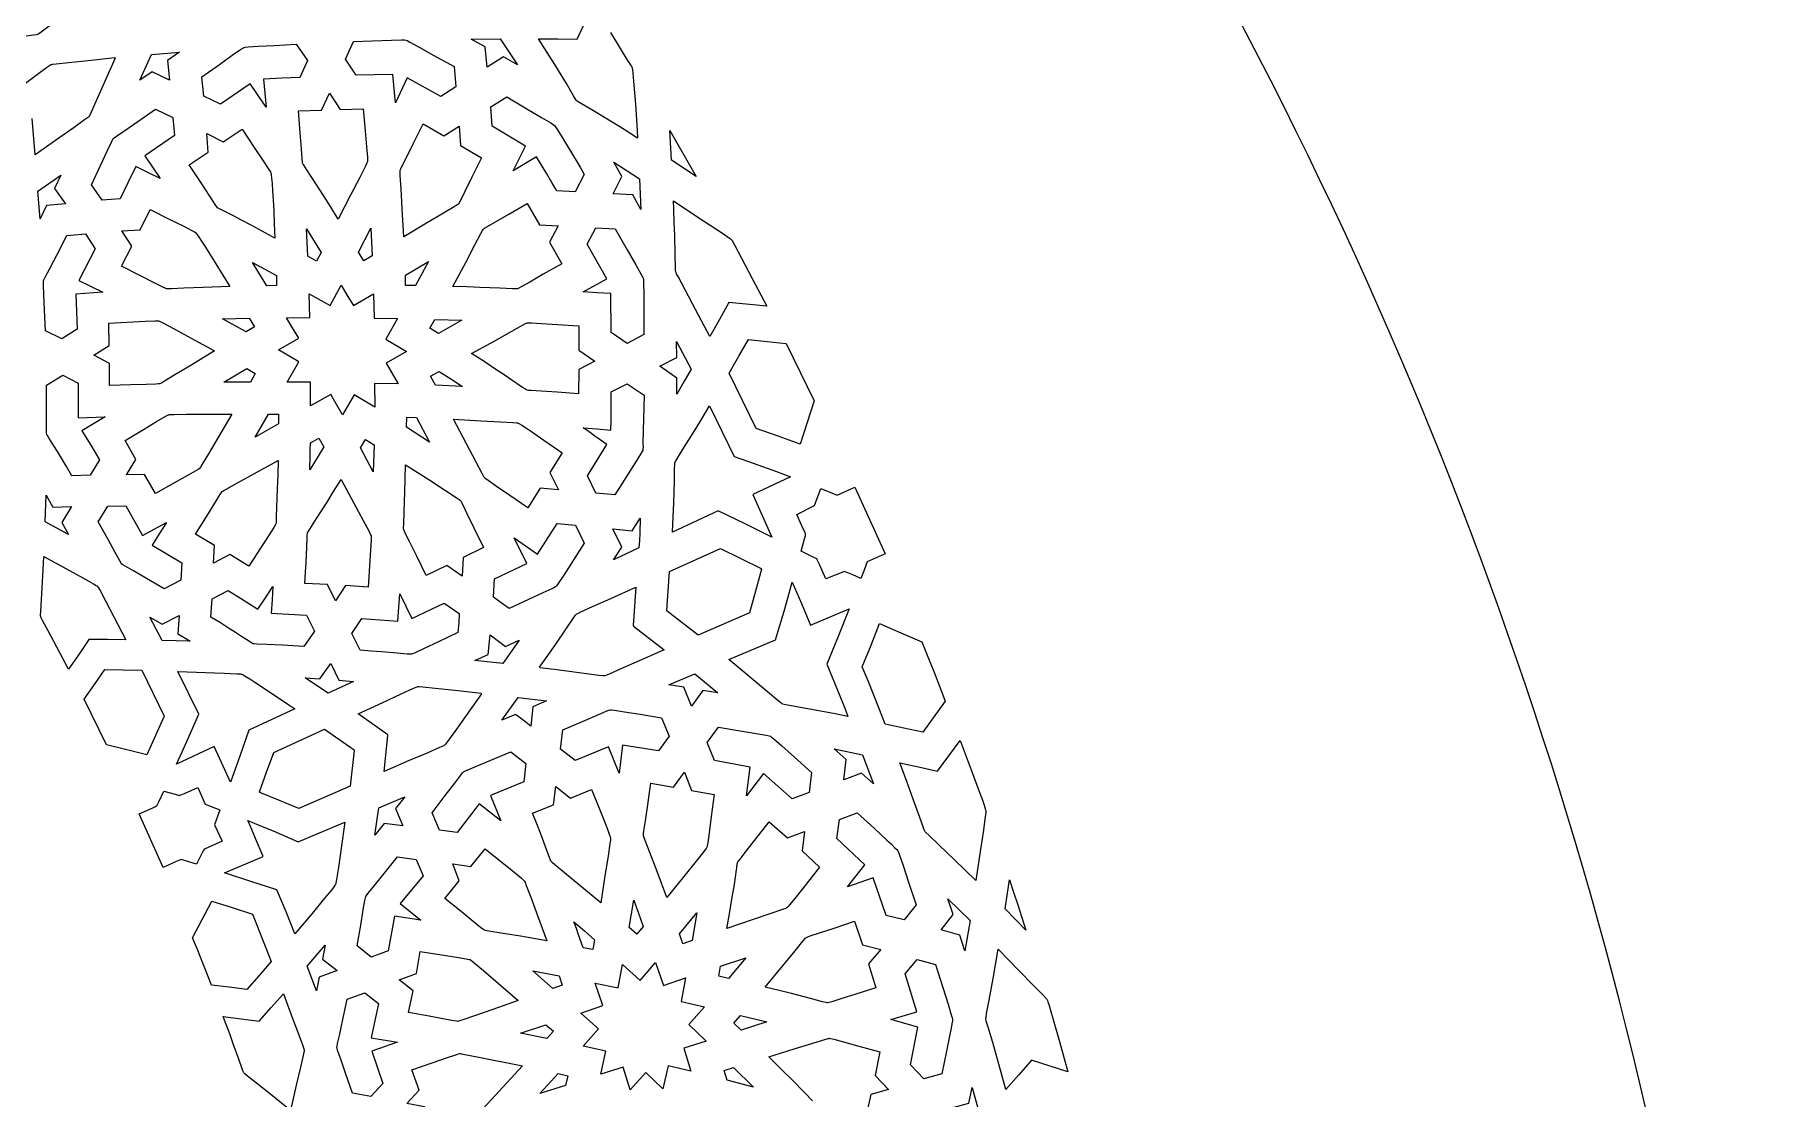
# Model space of a CAD drawing. Extents: x 2600 to 3740, y -1616 to -476.
# Drawn here: x 3520.3 to 3739.8, y -916 to -780.9 of the extents above; entities that cross this region are included whole.
import ezdxf

# ---------------------------------------------------------------- set-up
doc = ezdxf.new("R2010")
doc.units = 0
doc.layers.add('LAYER_1', color=18, linetype='CONTINUOUS')
doc.layers.add('LAYER_2', color=174, linetype='CONTINUOUS')

msp = doc.modelspace()

# ---------------------------------------------------------------- linework, layer by layer
at = {"layer": 'LAYER_1'}
for points in [[(3514.27, -781.69), (3512.85, -779.79), (3513.7, -777.69), (3515.96, -777.37), (3518.23, -777.06), (3518, -775.35), (3517.74, -773.63), (3518.82, -775), (3519.35, -775.69), (3519.88, -776.38), (3523.5, -773.59), (3525.62, -774.51), (3525.94, -776.93), (3523.76, -778.58), (3522.17, -779.8), (3521.16, -780.57), (3520.87, -780.77), (3520.73, -780.86), (3520.56, -780.9), (3520.21, -780.95), (3518.96, -781.1), (3516.98, -781.34)], [(3535.25, -785.59), (3533.72, -786.68), (3535.18, -783.39), (3538.75, -783.09), (3537.22, -784.18), (3537.48, -786.65)], [(3547.71, -787.12), (3543.94, -789.7), (3541.82, -788.68), (3541.57, -786.23), (3543.81, -784.66), (3545.44, -783.5), (3546.48, -782.78), (3546.78, -782.58), (3546.93, -782.5), (3547.1, -782.47), (3547.46, -782.44), (3548.74, -782.36), (3550.78, -782.25), (3553.55, -782.1), (3555.02, -784.18), (3554.04, -786.3), (3551.73, -786.41), (3549.42, -786.54), (3549.59, -788.32), (3549.74, -790.11), (3548.74, -788.6), (3548.23, -787.86)], [(3567.66, -786.37), (3566.18, -789.56), (3565.85, -785.92), (3561.2, -786.04), (3559.85, -784), (3560.87, -781.76), (3565.68, -781.59), (3566.97, -781.55), (3567.33, -781.55), (3567.5, -781.57), (3567.67, -781.64), (3568.01, -781.81), (3569.2, -782.47), (3571.07, -783.52), (3573.63, -784.94), (3573.87, -787.49), (3571.94, -788.72)], [(3579.9, -783.71), (3577.85, -785.02), (3577.59, -782.42), (3575.82, -781.43), (3579.5, -781.4), (3581.68, -784.72)], [(3553.88, -790.55), (3556.8, -790.45), (3557.8, -788.31), (3559.15, -790.37), (3562.09, -790.29), (3562.33, -793.09), (3562.51, -795.14), (3562.62, -796.44), (3562.64, -796.8), (3562.63, -796.98), (3562.61, -797.06), (3562.55, -797.18), (3562.36, -797.59), (3561.65, -799.02), (3560.49, -801.27), (3558.92, -804.34), (3557.92, -802.73), (3557.04, -801.33), (3555.64, -799.15), (3554.75, -797.78), (3554.5, -797.39), (3554.43, -797.27), (3554.39, -797.19), (3554.36, -797.02), (3554.33, -796.66), (3554.23, -795.37), (3554.09, -793.34)], [(3586.69, -800.74), (3586.06, -799.65), (3585.41, -798.57), (3584.09, -796.42), (3581.13, -798.2), (3582.7, -795.03), (3578.47, -792.52), (3578.31, -790.06), (3580.34, -788.79), (3582.88, -790.3), (3584.74, -791.4), (3585.92, -792.1), (3586.24, -792.31), (3586.39, -792.42), (3586.49, -792.55), (3586.68, -792.83), (3587.32, -793.85), (3588.31, -795.48), (3589.64, -797.72), (3589.9, -798.17), (3590.16, -798.63), (3589.02, -800.83)], [(3533.18, -797.64), (3532.19, -799.7), (3531.19, -801.75), (3528.92, -801.91), (3527.56, -799.97), (3528.72, -797.5), (3529.56, -795.7), (3530.09, -794.55), (3530.25, -794.23), (3530.33, -794.09), (3530.46, -793.97), (3530.75, -793.76), (3531.79, -793.04), (3533.44, -791.91), (3535.69, -790.35), (3537.89, -791.4), (3538.11, -793.7), (3534.34, -796.28), (3535.32, -797.71), (3536.29, -799.16), (3534.74, -798.39), (3533.96, -798.01)], [(3539.99, -797.41), (3542.39, -795.8), (3542.22, -793.43), (3544.31, -794.5), (3546.71, -792.89), (3548.25, -795.22), (3549.38, -796.92), (3550.09, -797.99), (3550.29, -798.3), (3550.37, -798.46), (3550.39, -798.53), (3550.41, -798.67), (3550.45, -799.12), (3550.51, -799.8), (3550.57, -800.72), (3550.64, -801.87), (3550.71, -803.25), (3550.79, -804.87), (3550.87, -806.72), (3549.25, -805.83), (3547.83, -805.07), (3546.61, -804.44), (3545.59, -803.91), (3544.16, -803.19), (3543.76, -802.98), (3543.64, -802.92), (3543.58, -802.87), (3543.47, -802.74), (3543.27, -802.44), (3542.58, -801.38), (3541.49, -799.7)], [(3569.7, -792.19), (3572.34, -793.73), (3574.3, -792.5), (3574.46, -794.97), (3577.11, -796.53), (3575.9, -798.99), (3575.01, -800.79), (3574.44, -801.93), (3574.27, -802.24), (3574.18, -802.39), (3574.12, -802.44), (3574.01, -802.52), (3573.63, -802.75), (3572.29, -803.56), (3570.15, -804.82), (3567.24, -806.57), (3567.05, -803.02), (3566.9, -800.42), (3566.8, -798.78), (3566.79, -798.32), (3566.79, -798.18), (3566.8, -798.09), (3566.86, -797.93), (3567.01, -797.61), (3567.58, -796.47), (3568.49, -794.66)], [(3601.25, -796.83), (3601.06, -793.05), (3604.4, -798.91)], [(3521.83, -802.59), (3521.02, -804.26), (3520.76, -800.78), (3523.68, -798.73), (3522.88, -800.42), (3524.25, -802.37)], [(3596.33, -801.25), (3593.83, -801.12), (3594.97, -798.88), (3593.93, -797.06), (3597.2, -799.18), (3597.37, -803.08)], [(3531.37, -810.3), (3532.68, -807.74), (3531.43, -805.82), (3533.73, -805.68), (3535.02, -803.09), (3537.44, -804.3), (3539.21, -805.18), (3540.33, -805.74), (3540.64, -805.91), (3540.78, -806), (3540.83, -806.06), (3540.91, -806.17), (3541.17, -806.53), (3541.54, -807.1), (3542.03, -807.86), (3543.35, -809.98), (3545.14, -812.89), (3541.77, -813), (3539.3, -813.1), (3537.74, -813.17), (3537.3, -813.18), (3537.17, -813.17), (3537.09, -813.17), (3536.93, -813.1), (3536.62, -812.95), (3535.51, -812.39), (3533.77, -811.5)], [(3573.47, -812.87), (3574.35, -811.24), (3575.11, -809.81), (3576.29, -807.57), (3577.04, -806.15), (3577.26, -805.75), (3577.33, -805.63), (3577.38, -805.57), (3577.52, -805.47), (3577.81, -805.29), (3578.89, -804.66), (3580.59, -803.67), (3582.92, -802.31), (3584.48, -805.05), (3586.85, -805.15), (3585.74, -807.26), (3587.31, -810), (3584.97, -811.33), (3583.26, -812.31), (3582.17, -812.93), (3581.87, -813.1), (3581.71, -813.16), (3581.63, -813.17), (3581.49, -813.18), (3581.04, -813.17), (3579.45, -813.1), (3576.92, -812.99), (3575.31, -812.93)], [(3601.5, -801.99), (3604.63, -804.05), (3606.91, -805.57), (3607.74, -806.12), (3608.35, -806.54), (3608.74, -806.83), (3608.86, -806.92), (3608.93, -806.98), (3608.98, -807.06), (3609.06, -807.19), (3609.31, -807.65), (3610.17, -809.28), (3611.52, -811.86), (3613.38, -815.39), (3608.55, -814.92), (3607.35, -817.07), (3606.15, -819.21), (3604.32, -815.78), (3602.98, -813.28), (3602.14, -811.7), (3601.91, -811.25), (3601.85, -811.11), (3601.82, -811.02), (3601.79, -810.81), (3601.78, -810.37), (3601.74, -808.82), (3601.67, -806.36), (3601.62, -804.79), (3601.54, -803)], [(3521.71, -818.5), (3521.6, -815.85), (3521.51, -813.91), (3521.46, -812.69), (3521.45, -812.34), (3521.46, -812.17), (3521.52, -812.01), (3521.68, -811.7), (3522.26, -810.58), (3523.18, -808.81), (3524.42, -806.38), (3526.79, -806.2), (3528.02, -808.08), (3525.94, -812.12), (3528.99, -813.61), (3525.55, -813.84), (3525.73, -818.28), (3523.81, -819.51)], [(3555.04, -809.04), (3554.89, -805.54), (3556.74, -808.55), (3556.15, -809.67)], [(3561.47, -808.52), (3563.06, -805.45), (3563.22, -808.98), (3562.16, -809.63)], [(3593.6, -818.72), (3593.57, -813.78), (3591.8, -813.67), (3590.03, -813.57), (3593.06, -811.89), (3590.56, -807.51), (3591.65, -805.44), (3594.12, -805.57), (3595.63, -808.21), (3596.73, -810.14), (3597.42, -811.37), (3597.61, -811.72), (3597.69, -811.89), (3597.71, -812.08), (3597.72, -812.46), (3597.73, -813.84), (3597.73, -816.01), (3597.75, -818.98), (3595.63, -820.1)], [(3567.47, -812.73), (3567.45, -811.43), (3570.39, -809.69), (3568.73, -812.76)], [(3549.84, -812.78), (3548.02, -809.82), (3551.05, -811.49), (3551.09, -812.76)], [(3560.95, -826.64), (3559.46, -829.2), (3557.97, -826.58), (3555.39, -828.04), (3555.39, -825.05), (3552.42, -825.03), (3553.9, -822.44), (3551.33, -820.93), (3553.89, -819.43), (3553.11, -818.13), (3552.33, -816.85), (3555.32, -816.82), (3555.22, -813.82), (3557.87, -815.31), (3559.27, -812.69), (3560.07, -814), (3560.86, -815.31), (3563.41, -813.81), (3563.46, -816.88), (3566.44, -816.93), (3564.98, -819.55), (3567.6, -821.14), (3565.02, -822.6), (3566.54, -825.26), (3563.54, -825.19), (3563.55, -828.2)], [(3529.87, -825.46), (3529.83, -822.64), (3527.84, -821.61), (3529.8, -820.38), (3529.76, -817.53), (3534.36, -817.3), (3535.59, -817.25), (3535.94, -817.24), (3536.11, -817.25), (3536.18, -817.28), (3536.3, -817.33), (3536.7, -817.53), (3538.07, -818.27), (3540.23, -819.44), (3543.19, -821.05), (3540.29, -822.81), (3538.17, -824.1), (3536.83, -824.92), (3536.44, -825.14), (3536.32, -825.2), (3536.25, -825.23), (3536.08, -825.25), (3535.73, -825.27), (3534.5, -825.31), (3532.54, -825.36)], [(3544.19, -816.99), (3547.61, -816.92), (3548.27, -817.99), (3547.2, -818.64)], [(3570.57, -818.15), (3571.18, -817.05), (3574.64, -817.16), (3571.67, -818.84)], [(3575.84, -821.41), (3578.81, -819.76), (3580.97, -818.54), (3582.34, -817.78), (3582.73, -817.58), (3582.86, -817.52), (3582.93, -817.49), (3583.1, -817.48), (3583.46, -817.49), (3584.73, -817.56), (3589.47, -817.88), (3589.47, -820.97), (3591.51, -822.35), (3589.47, -823.44), (3589.46, -826.5), (3586.72, -826.31), (3584.71, -826.19), (3583.45, -826.11), (3583.09, -826.08), (3582.92, -826.05), (3582.85, -826.02), (3582.73, -825.94), (3582.34, -825.69), (3580.99, -824.76), (3580.01, -824.1), (3578.83, -823.32), (3577.44, -822.42)], [(3601.93, -824.52), (3599.77, -823.02), (3601.92, -821.9), (3601.91, -819.87), (3603.77, -823.38), (3602.85, -824.97), (3601.92, -826.55), (3601.93, -825.53)], [(3612.01, -830.9), (3608.57, -823.87), (3609.81, -821.74), (3611.03, -819.61), (3613.44, -819.86), (3615.84, -820.13), (3619.4, -827.4), (3618.51, -830.16), (3617.6, -832.92), (3614.81, -831.91)], [(3525.06, -836.93), (3524.37, -835.74), (3523.75, -834.71), (3523.22, -833.83), (3522.76, -833.11), (3522.12, -832.11), (3521.95, -831.82), (3521.9, -831.73), (3521.87, -831.68), (3521.86, -831.51), (3521.85, -831.17), (3521.85, -829.96), (3521.86, -828.04), (3521.86, -825.41), (3523.9, -824.14), (3525.85, -825.15), (3525.88, -829.56), (3529.3, -829.42), (3526.34, -831.2), (3527.47, -833.05), (3528.03, -833.98), (3528.58, -834.92), (3527.41, -836.86)], [(3544.36, -825.04), (3547.3, -823.31), (3548.37, -823.93), (3547.75, -825.02)], [(3571.29, -825.42), (3570.65, -824.28), (3571.74, -823.68), (3573.24, -824.62), (3574.72, -825.58)], [(3591.65, -839.12), (3590.57, -836.92), (3593.03, -832.94), (3591.54, -831.88), (3590.8, -831.35), (3590.04, -830.83), (3591.8, -830.98), (3593.56, -831.14), (3593.58, -829.92), (3593.6, -828.71), (3593.61, -826.28), (3595.64, -825.23), (3597.77, -826.69), (3597.75, -828.19), (3597.72, -829.69), (3597.63, -832.7), (3597.63, -832.95), (3597.65, -833.2), (3597.65, -833.33), (3597.64, -833.45), (3597.63, -833.57), (3597.6, -833.7), (3597.52, -833.85), (3597.34, -834.17), (3596.66, -835.27), (3594.08, -839.36)], [(3534.31, -836.77), (3532.02, -836.81), (3533.21, -834.84), (3531.83, -832.43), (3534.15, -831.06), (3535.84, -830.05), (3536.91, -829.41), (3537.21, -829.24), (3537.37, -829.17), (3537.44, -829.15), (3537.58, -829.14), (3538.02, -829.13), (3539.57, -829.11), (3545.39, -829.08), (3542.44, -834.13), (3541.64, -835.47), (3541.4, -835.84), (3541.32, -835.95), (3541.27, -836.01), (3541.13, -836.11), (3540.83, -836.29), (3539.75, -836.9), (3538.03, -837.86), (3535.68, -839.18)], [(3550.07, -829.09), (3551.32, -829.1), (3551.31, -830.34), (3548.34, -832.02)], [(3567.59, -830.75), (3567.62, -829.46), (3568.87, -829.52), (3570.52, -832.64)], [(3607.19, -841.38), (3601.37, -844.1), (3601.48, -842.14), (3601.55, -840.42), (3601.6, -838.94), (3601.63, -837.72), (3601.65, -836.01), (3601.67, -835.53), (3601.68, -835.38), (3601.69, -835.3), (3601.72, -835.22), (3601.79, -835.1), (3602.03, -834.7), (3602.89, -833.3), (3604.25, -831.08), (3605.12, -829.67), (3606.1, -828.04), (3609.24, -834.46), (3611.04, -835.1), (3612.83, -835.75), (3614.61, -836.4), (3616.4, -837.07), (3611.58, -839.32), (3614.02, -844.71), (3610.61, -843.04)], [(3573.58, -829.75), (3577.02, -829.93), (3579.53, -830.06), (3581.11, -830.16), (3581.56, -830.2), (3581.7, -830.21), (3581.77, -830.23), (3581.93, -830.31), (3582.25, -830.5), (3582.72, -830.81), (3583.34, -831.22), (3585.06, -832.39), (3587.38, -834.01), (3585.82, -836.52), (3586.91, -838.73), (3584.57, -838.52), (3583, -841), (3580.72, -839.42), (3579.04, -838.27), (3577.97, -837.54), (3577.68, -837.33), (3577.54, -837.22), (3577.49, -837.16), (3577.42, -837.04), (3577.19, -836.63), (3576.43, -835.18), (3575.23, -832.88)], [(3555.37, -832.73), (3556.46, -832.13), (3557.08, -833.23), (3555.29, -836.16), (3555.34, -834.45), (3555.36, -833.59)], [(3561.75, -833.38), (3562.4, -832.3), (3563.47, -832.98), (3563.37, -836.44)], [(3545.12, -846.95), (3543.07, -848.03), (3543.19, -845.78), (3540.79, -844.33), (3542.21, -842.07), (3543.24, -840.4), (3543.89, -839.35), (3544.08, -839.05), (3544.18, -838.92), (3544.24, -838.87), (3544.36, -838.8), (3544.74, -838.58), (3546.12, -837.82), (3548.29, -836.63), (3551.27, -835), (3551.23, -836.79), (3551.17, -838.58), (3551.02, -842.16), (3551.03, -842.38), (3551.03, -842.61), (3551.03, -842.83), (3551.01, -842.94), (3550.99, -843.05), (3550.91, -843.2), (3550.73, -843.5), (3550.06, -844.54), (3547.54, -848.42)], [(3572.7, -848.34), (3570.1, -849.61), (3568.89, -847.16), (3568, -845.36), (3567.44, -844.23), (3567.29, -843.9), (3567.23, -843.74), (3567.22, -843.66), (3567.22, -843.53), (3567.23, -843.08), (3567.28, -841.49), (3567.37, -838.98), (3567.43, -837.37), (3567.48, -835.54), (3570.41, -837.42), (3572.55, -838.8), (3573.9, -839.67), (3574.28, -839.93), (3574.39, -840.02), (3574.45, -840.07), (3574.54, -840.22), (3574.71, -840.54), (3575.27, -841.7), (3576.16, -843.54), (3577.38, -846.05), (3574.78, -847.32), (3574.65, -849.68)], [(3559.84, -850.88), (3558.56, -852.81), (3557.55, -850.75), (3554.68, -850.6), (3554.77, -849.18), (3554.84, -847.94), (3554.91, -846), (3554.95, -844.77), (3554.97, -844.42), (3554.99, -844.26), (3555.02, -844.18), (3555.08, -844.07), (3555.31, -843.69), (3556.16, -842.37), (3557.49, -840.27), (3558.33, -838.93), (3559.29, -837.4), (3560.9, -840.41), (3562.08, -842.62), (3562.83, -844.01), (3563.03, -844.41), (3563.08, -844.54), (3563.11, -844.61), (3563.12, -844.78), (3563.11, -845.13), (3563.03, -846.38), (3562.72, -851.06)], [(3521.67, -842.78), (3521.79, -839.39), (3522.66, -840.91), (3525.04, -840.84), (3523.78, -842.87), (3524.64, -844.39)], [(3623.25, -849.1), (3620.87, -850.03), (3620.05, -848.19), (3619.83, -847.7), (3619.77, -847.57), (3619.73, -847.5), (3619.57, -847.41), (3619.19, -847.22), (3617.74, -846.5), (3618.16, -844.95), (3618.27, -844.54), (3618.3, -844.42), (3618.31, -844.36), (3618.29, -844.29), (3618.23, -844.15), (3618.01, -843.66), (3617.65, -842.89), (3617.17, -841.83), (3619.45, -840.69), (3620.22, -838.56), (3622.32, -839.39), (3624.57, -838.36), (3628.41, -846.86), (3626.14, -847.84), (3625.74, -848.91), (3625.33, -849.96), (3624.29, -849.53)], [(3528.4, -842.79), (3529.65, -840.79), (3531.91, -840.75), (3534.06, -844.52), (3537.08, -842.85), (3536.17, -844.29), (3535.26, -845.73), (3539.03, -847.98), (3538.91, -850.18), (3536.79, -851.31), (3534.54, -849.98), (3532.88, -849.02), (3531.84, -848.41), (3531.55, -848.24), (3531.42, -848.14), (3531.33, -848.01), (3531.16, -847.72), (3530.58, -846.68), (3529.67, -845.03)], [(3594.95, -845.99), (3593.81, -843.65), (3596.28, -843.92), (3597.3, -842.32), (3597.23, -844.2), (3597.18, -845.14), (3597.12, -846.09), (3593.89, -847.6)], [(3578.63, -852.37), (3578.76, -850.04), (3582.88, -848.07), (3581.29, -844.82), (3584.23, -846.88), (3586.73, -843), (3589.05, -843.22), (3590.17, -845.51), (3587.57, -849.54), (3586.86, -850.61), (3586.65, -850.9), (3586.54, -851.04), (3586.39, -851.12), (3586.07, -851.28), (3584.93, -851.81), (3583.11, -852.65), (3580.63, -853.8), (3579.63, -853.08)], [(3600.71, -854.13), (3600.72, -854.08), (3600.68, -854.05), (3601.01, -849.11), (3607.47, -846.16), (3610.07, -847.43), (3612.67, -848.71), (3612.66, -848.77), (3612.71, -848.79), (3611.94, -851.57), (3611.16, -854.34), (3604.65, -857.17)], [(3527.24, -857.73), (3525.95, -859.62), (3524.66, -861.5), (3523.15, -858.69), (3522.05, -856.63), (3521.35, -855.33), (3521.17, -854.96), (3521.12, -854.84), (3521.09, -854.78), (3521.09, -854.7), (3521.09, -854.58), (3521.11, -854.16), (3521.2, -852.69), (3521.34, -850.37), (3521.42, -848.89), (3521.5, -847.2), (3524.38, -848.76), (3526.48, -849.9), (3527.24, -850.32), (3527.8, -850.64), (3528.17, -850.86), (3528.28, -850.93), (3528.33, -850.98), (3528.38, -851.04), (3528.45, -851.15), (3528.65, -851.51), (3529.34, -852.83), (3530.43, -854.92), (3531.93, -857.77), (3529.59, -857.75)], [(3542.74, -854.88), (3542.88, -852.57), (3544.91, -851.52), (3546.82, -852.68), (3547.77, -853.27), (3548.71, -853.87), (3549.67, -852.45), (3550.61, -851.01), (3550.56, -851.86), (3550.51, -852.71), (3550.38, -854.4), (3554.9, -854.64), (3555.89, -856.65), (3554.54, -858.62), (3551.83, -858.47), (3549.85, -858.38), (3548.59, -858.32), (3548.24, -858.29), (3548.07, -858.27), (3547.92, -858.19), (3547.63, -858), (3546.61, -857.33), (3545.88, -856.84), (3544.99, -856.27), (3543.95, -855.62)], [(3584.54, -861.33), (3584.58, -861.26), (3584.5, -861.25), (3585.55, -859.75), (3586.46, -858.44), (3587.87, -856.36), (3588.76, -855.05), (3589.02, -854.69), (3589.1, -854.58), (3589.16, -854.52), (3589.22, -854.48), (3589.35, -854.41), (3589.76, -854.21), (3591.23, -853.54), (3593.56, -852.5), (3596.75, -851.06), (3596.4, -855.96), (3596.44, -855.99), (3596.43, -856.04), (3600.35, -859.04), (3597.15, -860.44), (3594.81, -861.47), (3593.33, -862.12), (3592.91, -862.29), (3592.78, -862.34), (3592.7, -862.36), (3592.62, -862.36), (3592.48, -862.35), (3592.03, -862.3), (3590.46, -862.09), (3587.96, -861.76), (3586.36, -861.55)], [(3608.54, -860.29), (3614.46, -857.78), (3615.02, -855.96), (3615.56, -854.13), (3616.09, -852.29), (3616.61, -850.46), (3617.21, -851.81), (3617.79, -853.17), (3618.93, -855.89), (3623.82, -853.82), (3622.42, -857.35), (3620.99, -860.88), (3621.68, -862.53), (3622.37, -864.18), (3623.04, -865.83), (3623.37, -866.66), (3623.69, -867.5), (3621.83, -867.13), (3620.2, -866.82), (3617.64, -866.35), (3616.01, -866.07), (3615.56, -865.98), (3615.42, -865.94), (3615.34, -865.92), (3615.27, -865.87), (3615.15, -865.79), (3614.78, -865.49), (3613.46, -864.39), (3611.39, -862.65), (3610.06, -861.54)], [(3561.69, -859.09), (3560.65, -856.95), (3561.93, -855.07), (3566.5, -855.4), (3566.73, -851.94), (3568.26, -855.07), (3572.38, -853.1), (3574.3, -854.42), (3574.22, -855.63), (3574.12, -856.84), (3571.65, -858.01), (3569.84, -858.87), (3568.69, -859.41), (3568.37, -859.55), (3568.21, -859.61), (3568.03, -859.61), (3567.68, -859.59), (3566.42, -859.48), (3564.42, -859.3), (3563.15, -859.2)], [(3536.56, -857.85), (3534.99, -854.88), (3536.54, -855.8), (3538.69, -854.68), (3538.55, -857), (3539.32, -857.46), (3540.09, -857.94), (3538.32, -857.89)], [(3628.4, -868.47), (3627.7, -866.64), (3626.98, -864.82), (3626.26, -863), (3625.51, -861.19), (3626.62, -858.45), (3627.71, -855.71), (3630.39, -856.87), (3633.06, -858.04), (3633.83, -859.92), (3634.58, -861.79), (3635.32, -863.68), (3636.04, -865.57), (3633.2, -869.5), (3630.8, -868.98)], [(3576.28, -860.4), (3577.98, -859.62), (3578.2, -857.15), (3580.19, -858.61), (3581.9, -857.83), (3579.84, -860.79)], [(3529.48, -871.11), (3526.63, -865.3), (3527.95, -863.43), (3529.26, -861.55), (3531.6, -861.59), (3533.94, -861.64), (3536.8, -867.48), (3535.71, -869.94), (3534.61, -872.4), (3532.05, -871.75)], [(3543.17, -871.32), (3538.35, -873.57), (3539.08, -871.99), (3539.79, -870.4), (3541.19, -867.21), (3538.53, -861.79), (3544.43, -862), (3546.01, -862.08), (3546.45, -862.11), (3546.58, -862.12), (3546.66, -862.14), (3546.83, -862.22), (3547.17, -862.42), (3547.67, -862.74), (3548.33, -863.16), (3550.16, -864.37), (3552.65, -866.04), (3553.38, -866.54), (3547.56, -869.27), (3546.4, -872.57), (3545.22, -875.87)], [(3554.71, -862.6), (3556.58, -862.73), (3557.96, -860.76), (3559.01, -862.9), (3560.86, -863.05), (3557.62, -864.56), (3556.17, -863.57)], [(3602.82, -863.8), (3600.94, -863.5), (3604.23, -862.11), (3607.15, -864.5), (3605.26, -864.19), (3603.82, -866.2)], [(3565.23, -869.92), (3565.19, -869.9), (3565.2, -869.85), (3561.43, -867.18), (3564.6, -865.72), (3566.92, -864.64), (3568.39, -863.97), (3568.81, -863.79), (3568.94, -863.74), (3569.02, -863.71), (3569.1, -863.71), (3569.23, -863.71), (3569.67, -863.75), (3571.24, -863.91), (3573.71, -864.18), (3577.09, -864.55), (3577.05, -864.62), (3577.13, -864.63), (3575.16, -867.39), (3573.72, -869.4), (3572.8, -870.67), (3572.53, -871.02), (3572.44, -871.12), (3572.39, -871.18), (3572.32, -871.22), (3572.2, -871.28), (3571.78, -871.47), (3570.3, -872.11), (3567.94, -873.12), (3564.73, -874.5)], [(3581.43, -867.25), (3579.71, -868), (3581.79, -865.1), (3585.38, -865.54), (3583.66, -866.28), (3583.53, -867.52), (3583.38, -868.76), (3582.41, -868)], [(3593.24, -871.37), (3589.01, -873.11), (3587.17, -871.66), (3587.46, -869.21), (3589.97, -868.14), (3591.81, -867.34), (3592.98, -866.85), (3593.31, -866.72), (3593.47, -866.66), (3593.64, -866.67), (3594, -866.72), (3595.27, -866.91), (3597.27, -867.23), (3600, -867.67), (3600.98, -870.02), (3599.61, -871.88), (3595.02, -871.16), (3594.62, -874.7)], [(3612.95, -874.77), (3610.81, -877.59), (3611.28, -873.94), (3606.73, -873.09), (3605.79, -870.82), (3607.23, -868.86), (3610, -869.33), (3612.02, -869.67), (3613.3, -869.9), (3613.66, -869.97), (3613.83, -870.02), (3613.98, -870.13), (3614.27, -870.37), (3615.28, -871.26), (3616.88, -872.68), (3619.06, -874.62), (3618.74, -877.17), (3616.6, -877.98)], [(3548.96, -877.17), (3548.97, -877.12), (3548.93, -877.1), (3549.82, -874.59), (3550.71, -872.07), (3557.17, -869.12), (3560.92, -871.76), (3560.91, -871.8), (3560.95, -871.83), (3560.43, -876.36), (3553.92, -879.19), (3551.44, -878.18)], [(3630.26, -873.39), (3632.67, -873.92), (3635.07, -874.46), (3637.93, -870.57), (3639.34, -874.3), (3640.35, -877.03), (3640.72, -878.02), (3640.98, -878.76), (3641.14, -879.26), (3641.18, -879.41), (3641.2, -879.5), (3641.2, -879.59), (3641.19, -879.74), (3641.13, -880.22), (3640.89, -881.94), (3640.49, -884.65), (3639.95, -888.35), (3637.23, -885.73), (3635.22, -883.82), (3633.95, -882.61), (3633.6, -882.26), (3633.5, -882.15), (3633.44, -882.08), (3633.37, -881.9), (3633.23, -881.54), (3632.77, -880.22), (3632.03, -878.14), (3631.55, -876.82), (3630.98, -875.31)], [(3576.83, -878.63), (3574.04, -882.24), (3571.77, -881.94), (3570.86, -879.74), (3572.52, -877.57), (3573.73, -875.97), (3574.49, -874.96), (3574.71, -874.68), (3574.83, -874.55), (3574.98, -874.47), (3575.31, -874.32), (3576.47, -873.83), (3578.32, -873.07), (3580.84, -872.01), (3582.76, -873.5), (3582.48, -875.8), (3578.25, -877.55), (3579.58, -880.76)], [(3625.42, -874.73), (3623.15, -875.58), (3623.46, -872.97), (3621.95, -871.63), (3625.54, -872.37), (3626.94, -876.09)], [(3598.63, -875.98), (3601.5, -876.49), (3602.93, -874.6), (3603.8, -876.9), (3606.68, -877.44), (3606.31, -880.24), (3606.04, -882.29), (3605.87, -883.58), (3605.81, -883.94), (3605.77, -884.12), (3605.73, -884.19), (3605.65, -884.3), (3605.39, -884.66), (3604.4, -885.9), (3602.84, -887.85), (3600.69, -890.51), (3599.43, -887.2), (3598.5, -884.78), (3597.91, -883.25), (3597.76, -882.82), (3597.72, -882.68), (3597.7, -882.6), (3597.71, -882.42), (3597.76, -882.06), (3597.94, -880.78), (3598.24, -878.75), (3598.43, -877.46)], [(3536.68, -886.68), (3533.61, -879.88), (3535.25, -879.14), (3535.68, -878.94), (3535.8, -878.88), (3535.86, -878.85), (3535.94, -878.7), (3536.11, -878.34), (3536.75, -876.99), (3538.18, -877.4), (3538.56, -877.51), (3538.72, -877.54), (3538.79, -877.52), (3538.92, -877.47), (3539.37, -877.28), (3541.08, -876.55), (3542.02, -878.65), (3543.89, -879.38), (3543.2, -881.26), (3544.15, -883.35), (3542.47, -884.13), (3542.02, -884.34), (3541.89, -884.4), (3541.84, -884.44), (3541.75, -884.58), (3541.58, -884.94), (3541.3, -885.51), (3540.91, -886.28), (3539.49, -885.84), (3539.11, -885.73), (3538.95, -885.69), (3538.89, -885.71), (3538.76, -885.76), (3538.32, -885.95)], [(3564.73, -881.11), (3563.58, -882.58), (3564.07, -879.1), (3567.36, -877.71), (3566.21, -879.2), (3567.13, -881.4)], [(3583.58, -879.81), (3586.26, -878.73), (3586.55, -876.4), (3588.41, -877.87), (3591.1, -876.79), (3592.15, -879.37), (3592.9, -881.27), (3593.16, -881.96), (3593.35, -882.48), (3593.47, -882.82), (3593.51, -882.99), (3593.51, -883.07), (3593.5, -883.21), (3593.44, -883.66), (3593.21, -885.25), (3592.81, -887.75), (3592.28, -891.18), (3589.63, -888.97), (3587.68, -887.37), (3586.45, -886.35), (3586.11, -886.05), (3586.01, -885.96), (3585.95, -885.9), (3585.88, -885.75), (3585.75, -885.41), (3585.31, -884.22), (3584.99, -883.37), (3584.6, -882.35), (3584.13, -881.16)], [(3628.54, -892.79), (3626.9, -888.02), (3623.64, -889.15), (3625.85, -886.37), (3622.28, -883.01), (3622.59, -880.59), (3624.84, -879.77), (3627.04, -881.75), (3628.63, -883.22), (3629.2, -883.75), (3629.62, -884.16), (3629.89, -884.43), (3630.01, -884.57), (3630.09, -884.75), (3630.23, -885.12), (3630.68, -886.45), (3631.39, -888.56), (3632.36, -891.45), (3630.82, -893.36)], [(3551.12, -889.54), (3547.8, -888.46), (3544.48, -887.39), (3549.37, -885.32), (3548.41, -883.02), (3547.92, -881.87), (3547.41, -880.73), (3549.03, -881.39), (3550.64, -882.06), (3553.84, -883.43), (3559.76, -880.93), (3559.28, -884.25), (3558.93, -886.68), (3558.7, -888.22), (3558.63, -888.65), (3558.6, -888.78), (3558.57, -888.86), (3558.53, -888.92), (3558.46, -889.04), (3558.19, -889.39), (3557.77, -889.91), (3557.19, -890.61), (3555.6, -892.53), (3553.4, -895.13), (3552.85, -893.72), (3552.28, -892.32), (3551.7, -890.93)], [(3613.68, -880.9), (3615.99, -882.94), (3618.17, -882.14), (3617.85, -884.58), (3620.09, -886.67), (3618.38, -888.83), (3617.12, -890.41), (3616.32, -891.4), (3616.09, -891.67), (3615.97, -891.8), (3615.9, -891.83), (3615.77, -891.89), (3615.36, -892.04), (3613.88, -892.55), (3611.52, -893.34), (3608.31, -894.44), (3608.64, -892.58), (3608.95, -890.71), (3609.26, -888.85), (3609.41, -887.92), (3609.54, -886.98), (3609.57, -886.75), (3609.58, -886.51), (3609.59, -886.39), (3609.61, -886.27), (3609.63, -886.16), (3609.67, -886.05), (3609.77, -885.91), (3609.98, -885.62), (3610.76, -884.63), (3612, -883.06)], [(3572.47, -890.63), (3574.3, -888.39), (3573.49, -886.25), (3575.76, -886.59), (3577.58, -884.32), (3581.21, -887.24), (3582.17, -888.03), (3582.43, -888.26), (3582.55, -888.38), (3582.59, -888.45), (3582.65, -888.58), (3582.81, -888.99), (3583.37, -890.47), (3584.24, -892.82), (3585.44, -896.02), (3582.08, -895.44), (3579.62, -895.03), (3578.07, -894.77), (3577.63, -894.69), (3577.5, -894.66), (3577.42, -894.64), (3577.28, -894.55), (3577.01, -894.33), (3576.05, -893.55), (3574.54, -892.31)], [(3561.3, -896.64), (3561.77, -894.02), (3562.1, -892.1), (3562.31, -890.89), (3562.38, -890.55), (3562.42, -890.39), (3562.52, -890.25), (3562.73, -889.97), (3563.52, -889), (3564.77, -887.47), (3566.46, -885.36), (3568.83, -885.67), (3569.69, -887.74), (3566.79, -891.28), (3569.43, -893.38), (3566.05, -892.88), (3565.26, -897.27), (3563.12, -898.08)], [(3643.67, -891.97), (3644.2, -888.26), (3644.74, -889.85), (3645.27, -891.45), (3645.78, -893.06), (3646.28, -894.67)], [(3595.9, -894.31), (3596.2, -892.58), (3596.48, -890.86), (3596.79, -891.68), (3597.09, -892.52), (3597.67, -894.18), (3596.85, -895.16)], [(3637.92, -895.28), (3635.52, -894.62), (3637.07, -892.68), (3636.39, -890.69), (3639.21, -893.42), (3638.54, -897.29)], [(3542.79, -901.64), (3542.21, -900.13), (3541.62, -898.63), (3541.01, -897.12), (3540.4, -895.63), (3541.63, -893.3), (3542.85, -890.96), (3545.43, -891.78), (3548, -892.62), (3548.62, -894.12), (3549.22, -895.63), (3549.82, -897.14), (3550.4, -898.66), (3548.86, -900.43), (3547.32, -902.2), (3545.06, -901.92)], [(3602.28, -895.14), (3604.49, -892.47), (3603.88, -895.97), (3602.7, -896.38)], [(3590.03, -896.89), (3589.46, -895.25), (3589.17, -894.44), (3588.87, -893.62), (3590.19, -894.74), (3591.49, -895.88), (3591.26, -897.13)], [(3613.16, -901.89), (3614.34, -900.48), (3615.36, -899.25), (3616.96, -897.3), (3617.97, -896.08), (3618.26, -895.74), (3618.35, -895.64), (3618.41, -895.58), (3618.57, -895.51), (3618.9, -895.4), (3620.08, -895), (3621.95, -894.39), (3624.51, -893.54), (3625.53, -896.53), (3627.85, -897.11), (3626.31, -898.95), (3627.24, -901.97), (3624.68, -902.78), (3622.8, -903.39), (3621.62, -903.76), (3621.28, -903.86), (3621.11, -903.9), (3621.04, -903.89), (3620.9, -903.86), (3620.47, -903.76), (3618.93, -903.36), (3616.49, -902.73), (3614.94, -902.33)], [(3554.96, -899.25), (3557.25, -896.57), (3556.92, -898.34), (3558.76, -899.78), (3556.48, -900.63), (3556.15, -902.39)], [(3567.86, -905.14), (3568.44, -902.37), (3566.66, -900.96), (3568.84, -900.16), (3569.34, -897.39), (3573.94, -898.1), (3575.16, -898.3), (3575.51, -898.37), (3575.67, -898.41), (3575.74, -898.45), (3575.85, -898.53), (3576.19, -898.8), (3577.38, -899.8), (3581.77, -903.61), (3578.57, -904.73), (3576.23, -905.55), (3574.75, -906.07), (3574.33, -906.2), (3574.2, -906.24), (3574.12, -906.25), (3573.96, -906.24), (3573.61, -906.18), (3572.4, -905.96), (3570.48, -905.61)], [(3642.79, -897.08), (3645.41, -899.77), (3647.32, -901.72), (3648.53, -902.97), (3648.86, -903.33), (3648.95, -903.44), (3649, -903.51), (3649.04, -903.6), (3649.1, -903.75), (3649.26, -904.24), (3649.48, -905), (3649.77, -906.01), (3650.55, -908.82), (3651.61, -912.67), (3647.01, -911.19), (3645.38, -913.05), (3643.74, -914.89), (3643.2, -912.91), (3642.66, -910.92), (3642.1, -908.94), (3641.81, -907.96), (3641.52, -906.97), (3641.43, -906.73), (3641.33, -906.49), (3641.29, -906.36), (3641.25, -906.24), (3641.23, -906.12), (3641.21, -905.99), (3641.22, -905.9), (3641.24, -905.75), (3641.31, -905.26), (3641.63, -903.54), (3642.13, -900.81), (3642.44, -899.07)], [(3597.99, -912.76), (3595.99, -914.97), (3595.1, -912.08), (3592.27, -912.97), (3592.92, -910.04), (3590.04, -909.4), (3591.99, -907.18), (3589.74, -905.19), (3592.55, -904.25), (3591.58, -901.4), (3594.5, -902), (3595.05, -899.03), (3597.3, -901.05), (3599.24, -898.77), (3600.23, -901.68), (3603.04, -900.74), (3602.5, -903.73), (3605.44, -904.39), (3603.45, -906.66), (3605.65, -908.76), (3602.82, -909.65), (3603.72, -912.59), (3600.82, -911.88), (3600.18, -914.84)], [(3607.26, -900.52), (3607.48, -899.25), (3610.72, -898.16), (3608.5, -900.8)], [(3631.63, -911.79), (3632.55, -906.98), (3629.12, -906.03), (3632.43, -905.03), (3630.95, -900.21), (3632.46, -898.4), (3634.83, -899.04), (3635.74, -901.95), (3636.4, -904.07), (3636.82, -905.42), (3636.93, -905.8), (3636.97, -905.99), (3636.95, -906.17), (3636.9, -906.55), (3636.79, -907.13), (3636.65, -907.9), (3636.22, -910.02), (3635.61, -912.91), (3633.31, -913.57)], [(3583.63, -899.84), (3586.98, -900.48), (3587.38, -901.67), (3586.2, -902.08)], [(3544.3, -905.64), (3546.57, -905.94), (3548.85, -906.24), (3550.4, -904.49), (3551.94, -902.74), (3553.08, -905.75), (3553.9, -907.95), (3554.19, -908.75), (3554.41, -909.35), (3554.54, -909.75), (3554.57, -909.88), (3554.58, -909.95), (3554.58, -910.02), (3554.56, -910.15), (3554.47, -910.57), (3554.14, -912.05), (3553.58, -914.37), (3552.83, -917.56), (3550.35, -915.56), (3548.53, -914.11), (3547.38, -913.2), (3547.06, -912.93), (3546.97, -912.85), (3546.92, -912.79), (3546.84, -912.63), (3546.71, -912.28), (3546.28, -911.05), (3545.58, -909.09), (3545.13, -907.85), (3544.6, -906.43)], [(3560.73, -915.37), (3559.89, -912.94), (3559.27, -911.17), (3558.88, -910.04), (3558.78, -909.72), (3558.74, -909.56), (3558.76, -909.4), (3558.83, -909.07), (3559.1, -907.88), (3559.29, -907.03), (3559.51, -906.01), (3559.76, -904.81), (3560.03, -903.44), (3562.28, -902.61), (3564.02, -903.99), (3563.09, -908.33), (3566.45, -908.9), (3563.19, -910.03), (3564.59, -914.14), (3563.06, -915.79)], [(3609.19, -906.46), (3610.02, -905.5), (3613.37, -906.33), (3610.12, -907.36)], [(3582.07, -907.77), (3585.3, -906.68), (3586.25, -907.51), (3585.42, -908.44)], [(3569.87, -917.12), (3567.63, -916.68), (3569.18, -915.01), (3568.28, -912.39), (3570.83, -911.52), (3572.69, -910.89), (3573.87, -910.49), (3574.21, -910.38), (3574.37, -910.34), (3574.45, -910.35), (3574.59, -910.36), (3575.02, -910.44), (3576.56, -910.74), (3582.32, -911.91), (3578.35, -916.24), (3577.28, -917.38), (3576.97, -917.7), (3576.87, -917.79), (3576.81, -917.84), (3576.65, -917.91), (3576.32, -918.02), (3575.13, -918.39), (3573.25, -918.97), (3570.68, -919.77)], [(3608.32, -913.74), (3607.94, -912.49), (3609.13, -912.12), (3611.68, -914.6)], [(3586.87, -912.89), (3588.08, -913.16), (3587.8, -914.38), (3584.55, -915.41)], [(3638.49, -919.22), (3636.7, -917.3), (3639.05, -916.65), (3639.47, -914.66), (3640.52, -918.49), (3638.06, -921.2)]]:
    msp.add_lwpolyline(points, close=True, dxfattribs=at)
for points in [[(3593.52, -780.62), (3594.62, -782.42), (3595.72, -784.23), (3595.87, -784.45), (3596.03, -784.67), (3596.1, -784.78), (3596.17, -784.89), (3596.23, -785.01), (3596.27, -785.13), (3596.31, -785.34), (3596.36, -785.77), (3596.49, -787.3), (3596.67, -789.72), (3596.89, -793.03), (3596.95, -794.02), (3595.24, -792.93), (3593.73, -792), (3591.35, -790.56), (3589.84, -789.66), (3589.42, -789.41), (3589.29, -789.32), (3589.22, -789.27), (3589.16, -789.2), (3589.08, -789.07), (3588.82, -788.63), (3587.91, -787.09), (3587.25, -785.98), (3586.44, -784.66), (3585.47, -783.13), (3584.35, -781.39), (3586.81, -781.41), (3589.27, -781.45), (3590.28, -779.25)], [(3518.51, -787.56), (3520.55, -786.03), (3521.85, -785.06), (3522.22, -784.8), (3522.34, -784.72), (3522.41, -784.68), (3522.48, -784.66), (3522.62, -784.64), (3523.06, -784.58), (3524.63, -784.4), (3527.12, -784.15), (3530.51, -783.8), (3530.48, -783.88), (3530.56, -783.87), (3529.18, -786.99), (3528.17, -789.28), (3527.52, -790.72), (3527.33, -791.12), (3527.26, -791.24), (3527.22, -791.31), (3527.16, -791.36), (3527.05, -791.45), (3526.69, -791.72), (3525.37, -792.66), (3523.28, -794.13), (3520.42, -796.15), (3520.03, -791.52)], [(3619.2, -916.33), (3618.17, -915.29), (3616.54, -913.64), (3615.49, -912.6), (3614.29, -911.42), (3613.62, -910.76), (3616.86, -909.76), (3619.23, -909.02), (3620.73, -908.56), (3621.15, -908.44), (3621.28, -908.41), (3621.36, -908.4), (3621.53, -908.43), (3621.88, -908.51), (3623.11, -908.84), (3625.06, -909.39), (3627.72, -910.12), (3627.13, -913.13), (3628.82, -914.92), (3626.59, -915.55), (3625.91, -918.56)]]:
    msp.add_lwpolyline(points, dxfattribs=at)
at = {"layer": 'LAYER_2'}
msp.add_lwpolyline([(3169.77, -475.95, 0.414214), (2599.77, -1045.95, 0.414214), (3169.77, -1615.95, 0.414214), (3739.77, -1045.95, 0.414214)], format="xyb", close=True, dxfattribs=at)

doc.saveas('drawing.dxf')
